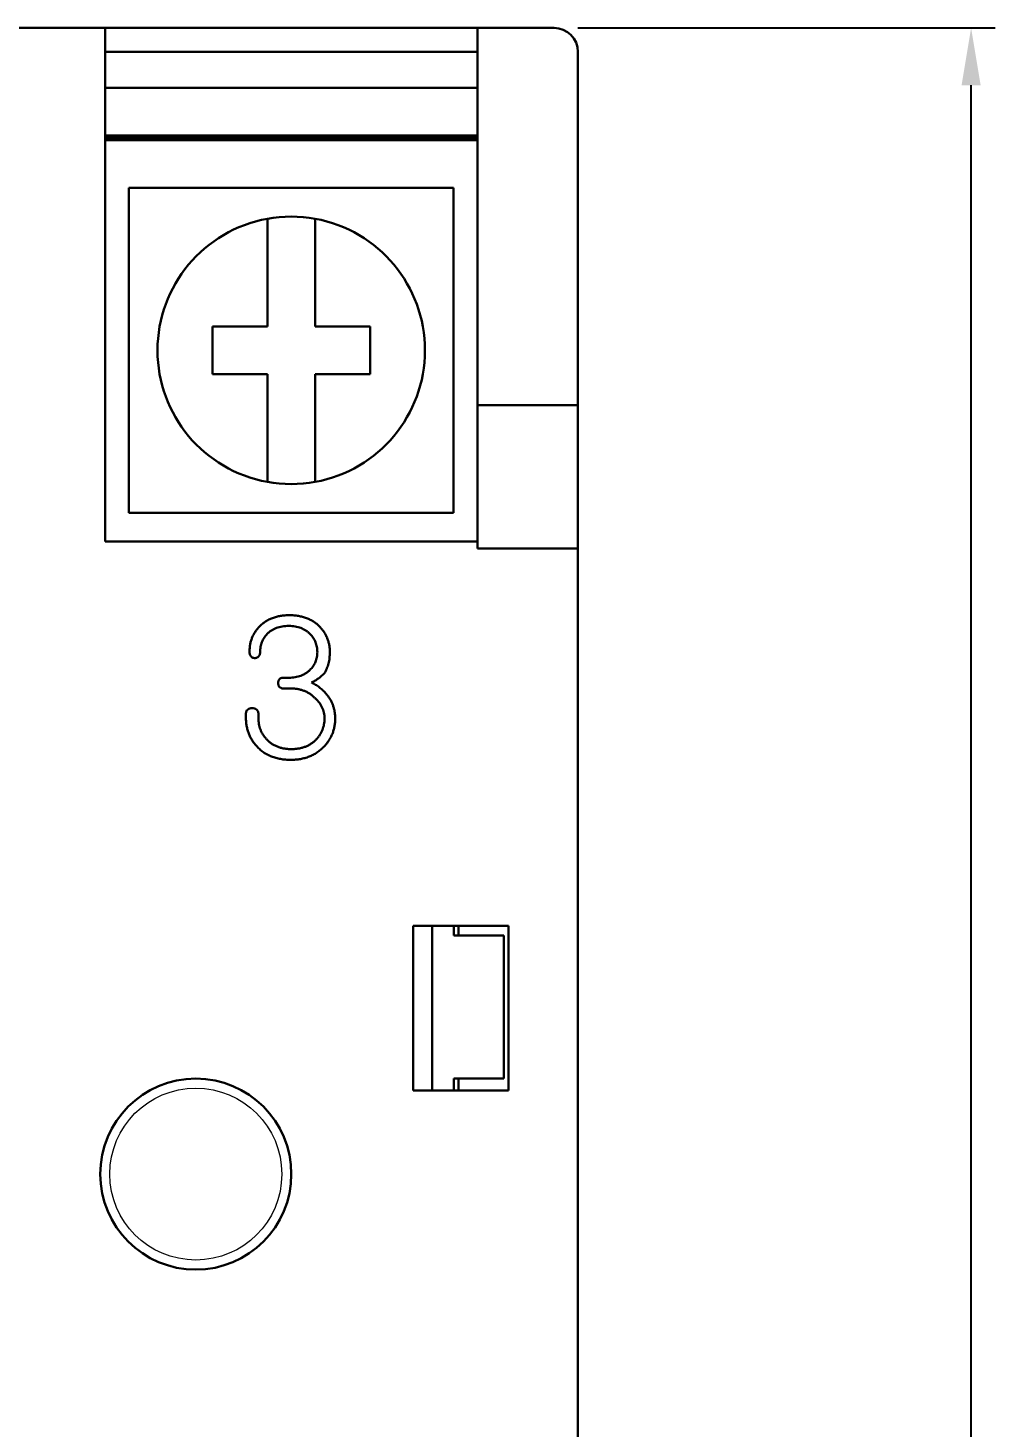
# Model space of a CAD drawing. Header units: millimetres. Extents: x 23 to 337, y 22 to 239.
# Drawn here: x 173.18 to 193.42, y 109.16 to 138.47 of the extents above; entities that cross this region are included whole.
import ezdxf

# ---------------------------------------------------------------- set-up
doc = ezdxf.new("R2010")
doc.units = ezdxf.units.MM
doc.layers.add('Z_OM_DIM', color=3, linetype='Continuous')
doc.layers.add('Z_OM_OUTLINE', color=7, linetype='Continuous', lineweight=30)
doc.layers.add('Z_OM_THIN_LINE', color=2, linetype='Continuous', lineweight=13)
doc.styles.get("Standard").update_dxf_attribs({"font": 'BareunDotumPro1.ttf'})
doc.dimstyles.new('AUTONICS SPEC$0', dxfattribs={"dimtxt": 2.5, "dimasz": 1.2, "dimexe": 0.5, "dimexo": 0.5, "dimgap": 0.5, "dimtad": 1, "dimlfac": 0.5, "dimdsep": 46, "dimtxsty": 'Standard', "dimcen": 0, "dimclrd": 256, "dimclre": 256, "dimclrt": 2, "dimazin": 2, "dimtp": 0.1, "dimtm": 0.1, "dimtfac": 0.71, "dimtmove": 0, "dimatfit": 3, "dimfxl": 0, "dimlwd": -1, "dimlwe": -1, "dimarcsym": 0})

# ---------------------------------------------------------------- blocks, each defined once
blk = doc.blocks.new('*D3')
at = {"layer": 'Defpoints', "color": 0}
for p in [(184.188, 138.473), (192.92, 138.473), (184.188, 68.473)]:
    blk.add_point(p, dxfattribs=at)
at = {"layer": 'Z_OM_DIM'}
for p, q in [((184.688, 138.473), (193.42, 138.473)), ((192.92, 69.673), (192.92, 137.273)), ((184.688, 68.473), (193.42, 68.473))]:
    blk.add_line(p, q, dxfattribs=at)
for points in [[(193.12, 137.273), (192.72, 137.273), (192.92, 138.473)], [(192.72, 69.673), (193.12, 69.673), (192.92, 68.473)]]:
    blk.add_solid(points, dxfattribs=at)
at = {"layer": 'Z_OM_DIM', "color": 2, "insert": (191.17, 103.473), "char_height": 2.5, "attachment_point": 5, "rotation": 90}
blk.add_mtext('70', dxfattribs=at)

msp = doc.modelspace()

# ---------------------------------------------------------------- linework, layer by layer
at = {"layer": 'Z_OM_OUTLINE'}
for p, q in [((172.588, 138.473), (174.788, 138.473)), ((174.788, 138.473), (174.788, 137.473)), ((182.588, 138.473), (174.788, 138.473)), ((182.588, 138.473), (184.188, 138.473)), ((182.588, 137.473), (182.588, 138.473)), ((182.588, 137.973), (174.788, 137.973)), ((184.688, 137.973), (184.688, 137.473)), ((174.788, 137.473), (174.788, 127.723)), ((182.588, 137.223), (174.788, 137.223)), ((182.588, 130.573), (182.588, 137.473)), ((184.688, 137.473), (184.688, 130.573)), ((174.788, 136.223), (182.588, 136.223)), ((174.788, 136.173), (182.588, 136.173)), ((174.788, 136.122), (182.588, 136.122)), ((175.286, 128.323), (175.286, 135.123)), ((182.086, 135.123), (175.286, 135.123)), ((182.086, 128.323), (182.086, 135.123)), ((178.186, 133.452), (178.186, 132.223)), ((179.186, 132.223), (179.186, 133.452)), ((177.036, 132.223), (177.036, 131.223)), ((178.186, 132.223), (177.036, 132.223)), ((180.336, 132.223), (179.186, 132.223)), ((180.336, 131.223), (180.336, 132.223)), ((177.036, 131.223), (178.186, 131.223)), ((178.186, 131.223), (178.186, 129.994)), ((179.186, 131.223), (180.336, 131.223)), ((179.186, 129.994), (179.186, 131.223)), ((184.688, 130.573), (182.588, 130.573)), ((182.588, 130.573), (182.588, 127.573)), ((184.688, 127.573), (184.688, 130.573)), ((182.086, 128.323), (175.286, 128.323)), ((174.788, 127.723), (182.588, 127.723)), ((182.588, 127.573), (184.688, 127.573)), ((184.688, 127.573), (184.688, 107.973)), ((178.634, 124.868), (178.523, 124.868)), ((178.523, 124.644), (178.662, 124.644)), ((177.738, 124.113), (177.738, 124.028)), ((177.999, 124.024), (177.999, 124.113)), ((181.238, 119.673), (181.238, 116.223)), ((183.238, 119.673), (181.238, 119.673)), ((181.638, 116.223), (181.638, 119.673)), ((182.088, 119.673), (182.088, 119.473)), ((182.188, 119.673), (182.188, 119.473)), ((183.238, 116.223), (183.238, 119.673)), ((182.088, 119.473), (183.138, 119.473)), ((183.138, 119.473), (183.138, 116.473)), ((182.088, 116.473), (182.088, 116.223)), ((183.138, 116.473), (182.088, 116.473)), ((182.188, 116.473), (182.188, 116.223)), ((181.238, 116.223), (183.238, 116.223))]:
    msp.add_line(p, q, dxfattribs=at)
msp.add_circle((176.688, 114.473), 2, dxfattribs=at)
for centre, radius, start, end in [((184.188, 137.973), 0.5, 0, 90), ((178.686, 131.723), 2.8, 100.2866, 259.7134), ((178.686, 131.723), 2.8, 79.7134, 100.2866), ((178.686, 131.723), 2.8, 280.2866, 79.7134), ((178.686, 131.723), 2.8, 259.7134, 280.2866)]:
    msp.add_arc(centre, radius, start, end, dxfattribs=at)
for points, knots in [([(178.186, 134.478), (178.186, 134.478), (178.186, 134.476), (178.186, 134.435), (178.186, 134.283), (178.186, 134.031), (178.186, 133.74), (178.186, 133.539), (178.186, 133.452)], [0, 0, 0, 0, 0.0255, 0.200841, 0.411603, 0.62228, 0.835316, 1, 1, 1, 1]), ([(179.186, 133.452), (179.186, 133.541), (179.186, 133.751), (179.186, 134.054), (179.186, 134.296), (179.186, 134.449), (179.186, 134.468), (179.186, 134.478)], [0, 0, 0, 0, 0.168651, 0.396242, 0.614757, 0.799387, 1, 1, 1, 1]), ([(178.186, 129.994), (178.186, 129.957), (178.186, 129.797), (178.186, 129.524), (178.186, 129.232), (178.186, 129.038), (178.186, 128.972), (178.186, 128.969), (178.186, 128.968)], [0, 0, 0, 0, 0.069792, 0.302406, 0.524274, 0.739225, 0.950123, 1, 1, 1, 1]), ([(179.186, 128.968), (179.186, 128.97), (179.186, 128.978), (179.186, 129.07), (179.186, 129.277), (179.186, 129.564), (179.186, 129.817), (179.186, 129.963), (179.186, 129.994)], [0, 0, 0, 0, 0.097073, 0.305417, 0.514403, 0.725608, 0.940944, 1, 1, 1, 1]), ([(178.649, 126.176), (178.617, 126.176), (178.554, 126.175), (178.462, 126.163), (178.375, 126.145), (178.294, 126.118), (178.217, 126.085), (178.146, 126.044), (178.08, 125.995), (178.041, 125.958), (178.021, 125.939)], [0, 0, 0, 0, 0.1395948, 0.2733021, 0.4013231, 0.5248486, 0.6448607, 0.7630482, 0.8809087, 1, 1, 1, 1]), ([(179.283, 125.936), (179.263, 125.955), (179.223, 125.994), (179.156, 126.043), (179.083, 126.084), (179.006, 126.118), (178.924, 126.144), (178.837, 126.163), (178.745, 126.175), (178.682, 126.176), (178.649, 126.176)], [0, 0, 0, 0, 0.119403, 0.238248, 0.357024, 0.477262, 0.600679, 0.727761, 0.860591, 1, 1, 1, 1]), ([(178.021, 125.939), (178.004, 125.92), (177.971, 125.885), (177.929, 125.825), (177.892, 125.764), (177.863, 125.699), (177.84, 125.63), (177.824, 125.559), (177.815, 125.484), (177.813, 125.434), (177.812, 125.408)], [0, 0, 0, 0, 0.12651, 0.249441, 0.37109, 0.492542, 0.615578, 0.739481, 0.867181, 1, 1, 1, 1]), ([(178.037, 125.406), (178.037, 125.425), (178.038, 125.461), (178.045, 125.514), (178.056, 125.565), (178.072, 125.614), (178.092, 125.66), (178.118, 125.704), (178.148, 125.747), (178.171, 125.773), (178.182, 125.786)], [0, 0, 0, 0, 0.132029, 0.260834, 0.384427, 0.506908, 0.629446, 0.750764, 0.87458, 1, 1, 1, 1]), ([(178.182, 125.786), (178.196, 125.799), (178.224, 125.826), (178.272, 125.859), (178.323, 125.888), (178.378, 125.912), (178.437, 125.93), (178.499, 125.942), (178.566, 125.951), (178.611, 125.952), (178.635, 125.952)], [0, 0, 0, 0, 0.117662, 0.235089, 0.352781, 0.472108, 0.595511, 0.724269, 0.858479, 1, 1, 1, 1]), ([(178.635, 125.952), (178.657, 125.952), (178.702, 125.951), (178.766, 125.942), (178.828, 125.93), (178.885, 125.911), (178.939, 125.888), (178.99, 125.859), (179.037, 125.824), (179.065, 125.798), (179.079, 125.784)], [0, 0, 0, 0, 0.13886, 0.272708, 0.399883, 0.523218, 0.643236, 0.761652, 0.880574, 1, 1, 1, 1]), ([(179.079, 125.784), (179.092, 125.771), (179.116, 125.745), (179.147, 125.703), (179.174, 125.658), (179.195, 125.611), (179.212, 125.562), (179.225, 125.511), (179.232, 125.457), (179.232, 125.421), (179.233, 125.402)], [0, 0, 0, 0, 0.128149, 0.251658, 0.373673, 0.495439, 0.618203, 0.741842, 0.868644, 1, 1, 1, 1]), ([(179.495, 125.402), (179.494, 125.428), (179.493, 125.478), (179.482, 125.553), (179.466, 125.624), (179.443, 125.693), (179.413, 125.759), (179.376, 125.821), (179.333, 125.881), (179.3, 125.918), (179.283, 125.936)], [0, 0, 0, 0, 0.1308353, 0.2577064, 0.3816458, 0.5040771, 0.6259304, 0.7475219, 0.872297, 1, 1, 1, 1]), ([(177.812, 125.408), (177.813, 125.398), (177.814, 125.38), (177.819, 125.354), (177.831, 125.331), (177.841, 125.317), (177.846, 125.31)], [0, 0, 0, 0, 0.26685, 0.516834, 0.757178, 1, 1, 1, 1]), ([(177.846, 125.31), (177.851, 125.305), (177.861, 125.296), (177.88, 125.286), (177.902, 125.28), (177.917, 125.279), (177.924, 125.279)], [0, 0, 0, 0, 0.239301, 0.483776, 0.729367, 1, 1, 1, 1]), ([(177.924, 125.279), (177.932, 125.279), (177.946, 125.28), (177.966, 125.286), (177.984, 125.296), (177.994, 125.305), (177.999, 125.31)], [0, 0, 0, 0, 0.260635, 0.502737, 0.750972, 1, 1, 1, 1]), ([(177.999, 125.31), (178.005, 125.317), (178.016, 125.33), (178.028, 125.353), (178.035, 125.379), (178.036, 125.397), (178.037, 125.406)], [0, 0, 0, 0, 0.24705, 0.48863, 0.740008, 1, 1, 1, 1]), ([(179.233, 125.402), (179.232, 125.384), (179.232, 125.349), (179.225, 125.297), (179.212, 125.248), (179.195, 125.2), (179.173, 125.155), (179.147, 125.111), (179.116, 125.069), (179.092, 125.044), (179.079, 125.031)], [0, 0, 0, 0, 0.130358, 0.256084, 0.380028, 0.501819, 0.622751, 0.745354, 0.870777, 1, 1, 1, 1]), ([(179.382, 124.961), (179.4, 124.994), (179.435, 125.059), (179.469, 125.167), (179.491, 125.282), (179.493, 125.361), (179.495, 125.402)], [0, 0, 0, 0, 0.238634, 0.482102, 0.734032, 1, 1, 1, 1]), ([(179.079, 125.031), (179.065, 125.018), (179.038, 124.992), (178.991, 124.96), (178.941, 124.93), (178.887, 124.908), (178.829, 124.889), (178.767, 124.878), (178.702, 124.869), (178.657, 124.868), (178.634, 124.868)], [0, 0, 0, 0, 0.117853, 0.233817, 0.351311, 0.470975, 0.595208, 0.72344, 0.858609, 1, 1, 1, 1]), ([(179.107, 124.764), (179.128, 124.775), (179.174, 124.797), (179.242, 124.842), (179.312, 124.897), (179.358, 124.939), (179.382, 124.961)], [0, 0, 0, 0, 0.211874, 0.448979, 0.71063, 1, 1, 1, 1]), ([(178.523, 124.868), (178.515, 124.868), (178.498, 124.867), (178.475, 124.862), (178.456, 124.853), (178.439, 124.841), (178.428, 124.825), (178.419, 124.805), (178.414, 124.782), (178.413, 124.766), (178.413, 124.757)], [0, 0, 0, 0, 0.14406, 0.274802, 0.390244, 0.5, 0.609756, 0.725198, 0.85594, 1, 1, 1, 1]), ([(178.413, 124.757), (178.413, 124.748), (178.414, 124.732), (178.419, 124.708), (178.428, 124.688), (178.44, 124.671), (178.456, 124.659), (178.475, 124.65), (178.498, 124.644), (178.515, 124.644), (178.523, 124.644)], [0, 0, 0, 0, 0.148138, 0.27676, 0.396182, 0.504159, 0.616082, 0.729653, 0.858275, 1, 1, 1, 1]), ([(178.662, 124.644), (178.688, 124.643), (178.738, 124.642), (178.812, 124.633), (178.882, 124.618), (178.948, 124.597), (179.01, 124.57), (179.068, 124.537), (179.122, 124.498), (179.154, 124.467), (179.17, 124.452)], [0, 0, 0, 0, 0.139275, 0.2720576, 0.3995217, 0.5226288, 0.6435459, 0.7616594, 0.8807562, 1, 1, 1, 1]), ([(179.424, 124.524), (179.4, 124.551), (179.354, 124.602), (179.276, 124.667), (179.195, 124.723), (179.136, 124.751), (179.107, 124.764)], [0, 0, 0, 0, 0.263647, 0.515656, 0.759119, 1, 1, 1, 1]), ([(179.17, 124.452), (179.187, 124.437), (179.22, 124.408), (179.263, 124.36), (179.3, 124.308), (179.33, 124.254), (179.354, 124.197), (179.37, 124.137), (179.381, 124.074), (179.382, 124.032), (179.382, 124.01)], [0, 0, 0, 0, 0.132687, 0.259726, 0.384204, 0.505189, 0.625868, 0.747523, 0.870998, 1, 1, 1, 1]), ([(179.607, 124.013), (179.606, 124.037), (179.605, 124.084), (179.596, 124.154), (179.582, 124.221), (179.562, 124.287), (179.536, 124.35), (179.505, 124.411), (179.467, 124.469), (179.438, 124.506), (179.424, 124.524)], [0, 0, 0, 0, 0.129747, 0.255118, 0.378937, 0.502303, 0.624242, 0.747751, 0.872887, 1, 1, 1, 1]), ([(177.775, 124.204), (177.77, 124.199), (177.758, 124.187), (177.746, 124.165), (177.739, 124.14), (177.738, 124.122), (177.738, 124.113)], [0, 0, 0, 0, 0.233923, 0.476439, 0.725435, 1, 1, 1, 1]), ([(177.738, 124.028), (177.738, 123.999), (177.739, 123.942), (177.751, 123.858), (177.769, 123.777), (177.794, 123.699), (177.827, 123.625), (177.868, 123.554), (177.915, 123.487), (177.951, 123.445), (177.97, 123.424)], [0, 0, 0, 0, 0.1321699, 0.2591777, 0.3837047, 0.5059322, 0.6281343, 0.7500061, 0.8738496, 1, 1, 1, 1]), ([(177.868, 124.232), (177.851, 124.231), (177.818, 124.23), (177.789, 124.212), (177.775, 124.204)], [0, 0, 0, 0, 0.52176, 1, 1, 1, 1]), ([(177.957, 124.204), (177.944, 124.212), (177.916, 124.229), (177.885, 124.231), (177.868, 124.232)], [0, 0, 0, 0, 0.4929445, 1, 1, 1, 1]), ([(177.999, 124.113), (177.999, 124.122), (177.997, 124.14), (177.99, 124.166), (177.976, 124.188), (177.964, 124.199), (177.957, 124.204)], [0, 0, 0, 0, 0.2697114, 0.5154257, 0.7589053, 1, 1, 1, 1]), ([(178.169, 123.58), (178.155, 123.596), (178.128, 123.627), (178.094, 123.677), (178.064, 123.729), (178.04, 123.783), (178.022, 123.841), (178.009, 123.9), (178.001, 123.961), (178, 124.003), (177.999, 124.024)], [0, 0, 0, 0, 0.126918, 0.25109, 0.373597, 0.495568, 0.617775, 0.742085, 0.869055, 1, 1, 1, 1]), ([(179.382, 124.01), (179.382, 123.989), (179.381, 123.948), (179.372, 123.888), (179.359, 123.83), (179.34, 123.774), (179.315, 123.721), (179.286, 123.67), (179.25, 123.621), (179.223, 123.591), (179.209, 123.576)], [0, 0, 0, 0, 0.13047, 0.257079, 0.379687, 0.501786, 0.623862, 0.746694, 0.871438, 1, 1, 1, 1]), ([(179.366, 123.42), (179.385, 123.441), (179.424, 123.482), (179.472, 123.549), (179.514, 123.619), (179.548, 123.692), (179.574, 123.768), (179.593, 123.847), (179.605, 123.929), (179.606, 123.985), (179.607, 124.013)], [0, 0, 0, 0, 0.12967, 0.254989, 0.378137, 0.499794, 0.62205, 0.745348, 0.871029, 1, 1, 1, 1]), ([(177.97, 123.424), (177.992, 123.402), (178.035, 123.358), (178.109, 123.302), (178.189, 123.255), (178.274, 123.215), (178.365, 123.186), (178.463, 123.164), (178.565, 123.15), (178.636, 123.149), (178.672, 123.148)], [0, 0, 0, 0, 0.120132, 0.238595, 0.356927, 0.476984, 0.600344, 0.727441, 0.860851, 1, 1, 1, 1]), ([(178.689, 123.372), (178.663, 123.373), (178.611, 123.375), (178.535, 123.384), (178.463, 123.4), (178.395, 123.423), (178.332, 123.452), (178.273, 123.488), (178.218, 123.531), (178.185, 123.564), (178.169, 123.58)], [0, 0, 0, 0, 0.137729, 0.270247, 0.396887, 0.519745, 0.640154, 0.758665, 0.879078, 1, 1, 1, 1]), ([(179.209, 123.576), (179.193, 123.559), (179.16, 123.527), (179.104, 123.486), (179.046, 123.45), (178.982, 123.422), (178.915, 123.4), (178.843, 123.384), (178.767, 123.374), (178.716, 123.373), (178.689, 123.372)], [0, 0, 0, 0, 0.120819, 0.239984, 0.358557, 0.47914, 0.602286, 0.729332, 0.861627, 1, 1, 1, 1]), ([(178.672, 123.148), (178.707, 123.149), (178.776, 123.15), (178.877, 123.164), (178.972, 123.184), (179.062, 123.214), (179.147, 123.253), (179.226, 123.3), (179.3, 123.355), (179.344, 123.398), (179.366, 123.42)], [0, 0, 0, 0, 0.137998, 0.269348, 0.396522, 0.519391, 0.640071, 0.758969, 0.878732, 1, 1, 1, 1])]:
    msp.add_open_spline(points, degree=3, knots=knots, dxfattribs=at)
at = {"layer": 'Z_OM_THIN_LINE'}
msp.add_circle((176.688, 114.473), 1.8, dxfattribs=at)

# ---------------------------------------------------------------- dimensions: what is measured, and where the dimension line sits
at = {"layer": 'Z_OM_DIM'}
dim = msp.add_linear_dim(base=(192.92, 138.473), p1=(184.188, 68.473), p2=(184.188, 138.473), angle=90, dimstyle='AUTONICS SPEC$0', override={"dimlfac": 1}, dxfattribs=at)
dim.commit()
dim.dimension.update_dxf_attribs({"geometry": '*D3', "text_midpoint": (191.17, 103.473)})

doc.saveas('drawing.dxf')
